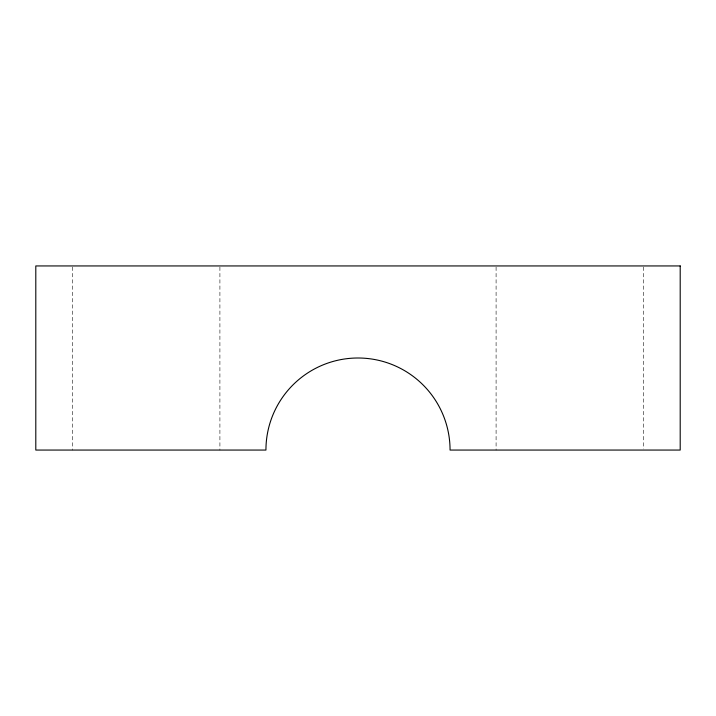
<?xml version="1.0" encoding="UTF-8"?>
<svg xmlns="http://www.w3.org/2000/svg" width="716" height="716" viewBox="0 0 716 716"><rect width="100%" height="100%" fill="white"/><g stroke="black" fill="none" stroke-linecap="round" stroke-linejoin="round"><path stroke-width="0.54" stroke-dasharray="3.58 2.69" d="M643.38 267.059L643.38 448.941M496.09 267.059L496.09 450.06M219.91 267.059L219.91 450.06M72.62 267.059L72.62 450.06"/><path stroke-width="1.07" d="M680.2 265.94L35.8 265.94L35.8 450.06L265.94 450.06A92.06 92.06 0 0 1 358 358A92.06 92.06 0 0 1 450.06 450.06L680.2 450.06L680.2 265.94"/></g></svg>
